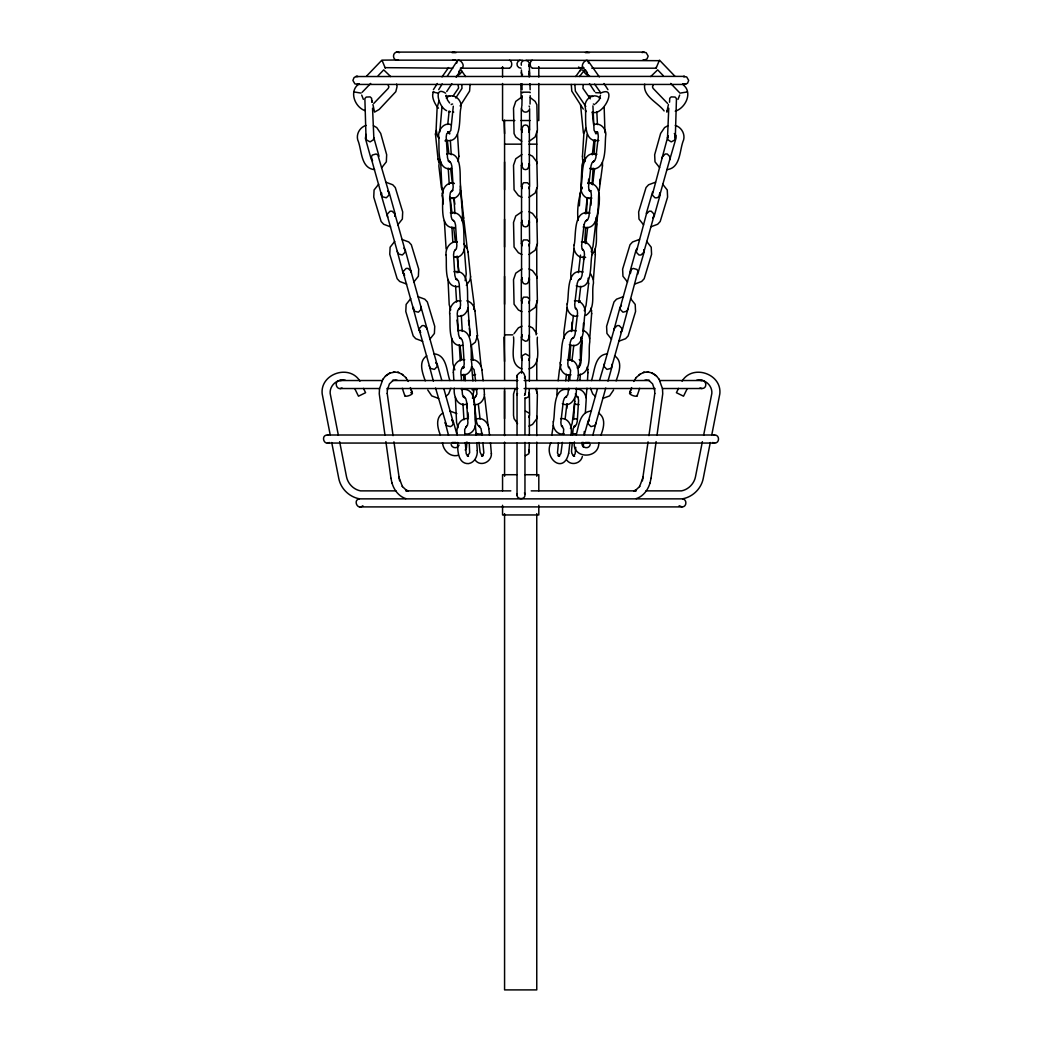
<?xml version="1.0" encoding="UTF-8"?>
<svg xmlns="http://www.w3.org/2000/svg" width="1042" height="1042" viewBox="0 0 1042 1042"><rect width="100%" height="100%" fill="white"/><g stroke="black" fill="none" stroke-linecap="round" stroke-linejoin="round"><path stroke-width="1.5" d="M504.002 337.178L504.536 361.444M504.041 120.872L504.575 133.61M553.354 421.593C552.039 427.78 557.196 435.803 564.087 433.706M560.283 362.707C558.968 368.894 564.126 376.917 571.016 374.807M567.2 303.808C565.884 309.995 571.055 318.031 577.932 315.921M574.129 244.922C572.813 251.109 577.971 259.132 584.862 257.035M574.741 401.613L574.78 398.109M581.058 186.023C579.743 192.21 584.901 200.246 591.791 198.136M581.67 342.714L581.189 337.061M588.6 283.828L588.118 278.175M595.516 224.942L595.555 221.438M602.445 166.043L602.484 162.539M435.452 134.223L436.22 130.524M442.381 193.109C444.022 201.34 437.914 229.631 455.198 227.599M462.908 221.594L463.677 217.895M466.321 285.339L469.838 280.48L470.606 276.794M472.039 344.772L475.295 342.206L477.523 335.68M473.797 404.596C479.607 405.598 484.348 400.063 484.452 394.566M474.918 459.652C479.88 467.493 491.954 462.166 491.381 453.465M597.079 220.969C597.235 210.901 606.197 183.145 587.649 183.079M522.133 95.695L521.886 105.997M530.196 95.695L530.039 104.057M580.537 104.76L583.416 133.168M456.735 63.132C457.269 55.148 467.48 66.323 461.059 68.199M604.243 364.583L604.217 366.615L606.939 369.415L610.716 368.438L611.758 366.68L621.892 330.47L621.918 328.438L619.195 325.625L617.177 325.612L614.376 328.373L604.347 364.192M611.758 366.68L611.784 364.648M630.371 273.199L631.439 269.409L633.197 268.406L636.962 269.461L637.938 271.233L627.779 309.474L626.737 311.219L622.96 312.209L620.237 309.409L620.264 307.364L630.293 271.545M643.826 250.223L643.8 252.255L640.999 255.016L638.98 255.003L636.258 252.19L646.431 213.949L649.218 211.187L651.237 211.213L653.959 214.014L653.933 216.059L643.904 251.877M659.82 195.049L669.954 158.84L669.98 156.808L667.271 154.008L665.239 153.982L662.452 156.743L652.279 194.984L655.001 197.785L657.02 197.811L658.778 196.808L659.846 193.017M520.909 83.829L520.909 89.729M588.47 63.132C588.261 55.252 578.297 66.232 584.236 68.199L532.983 68.199M451.525 168.7C435.465 171.005 439.945 145.815 438.656 137.062L438.656 136.932M443.319 203.906L442.342 195.831M458.884 286.485C442.824 288.777 447.305 263.587 446.015 254.834L446.015 254.717M462.557 345.384C446.497 347.676 450.978 322.486 449.688 313.733L449.701 313.603M458.884 156.3L457.529 134.327M453.856 380.421L453.374 372.502M462.557 215.186L460.629 190.048M469.929 332.971L467.988 307.82M473.602 391.857L473.42 388.653M477.288 450.756L476.806 442.915M600.622 93.09C618.492 84.676 603.526 116.821 592.116 112.106A3.973 2.644 -74.5 0 0 592.859 111.976M529.219 76.991L529.375 72.771M669.55 102.207L669.719 98.274L671.204 96.893L675.099 97.062L676.466 98.56L675.294 138.117L674.695 140.058L671.23 141.881L667.948 139.771L667.505 137.778L668.769 108.264M675.437 134.796L675.294 138.117L674.864 136.124M502.674 67.027L502.57 68.199L502.465 67.027M538.896 67.027L538.792 68.199L538.701 67.027M379.509 388.666L379.262 393.824L384.993 435.23M387.207 393.472L387.39 389.786M438.656 137.062C437.692 130.276 444.074 121.614 451.303 124.779M442.329 195.948C441.977 190.321 445.051 183.991 451.043 182.962M446.015 254.834C445.325 248.387 450.287 240.741 457.373 241.978M449.688 313.733C449.011 307.286 453.96 299.64 461.059 300.864M458.089 161.731L458.884 156.17M453.374 372.619C452.684 366.172 457.646 358.526 464.732 359.75M461.775 220.617L462.57 215.056M468.418 418.65C459.874 417.321 455.588 427.481 457.243 434.631M465.136 280.637L466.243 273.955L464.315 248.934M469.929 332.841L469.773 335.941M472.495 398.422L473.602 391.74M457.738 442.433C457.399 450.001 457.842 464.029 468.574 463.612C474.566 462.596 477.64 456.253 477.288 450.626M440.662 161.692L441.847 186.883L443.332 192.171M444.335 220.578L446.106 248.921M448.021 279.477L449.206 304.668L450.691 309.956M451.694 338.363L452.892 363.554L454.82 369.923M455.38 397.249L456.565 422.44L458.05 427.741M461.645 374.977C467.962 376.357 472.625 369.246 471.765 363.489C469.994 354.879 475.139 327.852 457.659 330.614M566.77 408.477L567.056 403.84M568.398 380.942L568.789 374.781M569.766 360.402L570.729 344.954M571.498 331.304L572.084 322.056M579.352 205.821L580.133 193.226L582.061 187.078M582.465 156.3L583.82 134.327L585.734 128.192M572.084 442.798C572.644 447.669 569.245 453.622 574.585 456.253L573.243 455.81L574.155 455.771M572.579 434.801L573.178 428.353L575.471 425.787L574.168 426.373M583.533 259.732L583.728 256.54M586.412 213.636L587.414 197.641M573.621 419.535L574.637 403.371M584.679 242.864L585.591 228.315M588.352 183.978L588.665 179.12M592.103 184.265L593.106 168.101M575.744 447.331L575.145 453.778L573.816 455.862M579.925 380.447L580.329 374.052M583.012 331.148L583.507 323.15M590.879 205.378L591.374 197.381M594.057 154.476L594.956 140.084M583.312 447.109L583.598 442.433M584.08 434.631L584.275 431.518M585.343 413.179L586.112 400.831C586.972 395.061 582.322 387.95 576.005 389.343M586.985 388.223L586.034 397.64M587.48 380.421L587.962 372.502M591.648 313.603L589.707 338.754M595.321 254.717L593.393 279.855M599.684 183.796L599.971 179.159M524.96 442.42L524.96 494.312C525.78 500.447 515.516 499.769 517.132 493.804M592.924 105.854L594.044 130.081L595.334 132.451L597.313 133.441L595.568 133.676L597.131 132.087M604.972 132.764L604.178 107.547M396.65 84.115L397.041 86.681L395.804 91.683L379.145 109.475L374.547 112.106L372.945 104.591M441.99 106.766L439.815 131.917M447.76 124.467L449.141 110.934M571.277 84.441L571.784 91.11L583.286 109.071M574.832 84.441L575.379 91.11L585.786 106.427M574.416 441.925C571.576 459.04 599.267 459.665 598.824 442.668M582.204 442.29C580.29 447.63 589.095 450.092 590.215 444.543M596.037 422.844L592.82 435.256M614.064 329.467L619.886 307.768L621.423 305.358M628.079 308.419L622.269 330.119L620.719 332.515M662.126 157.837L667.948 136.137M668.417 104.591L666.815 112.106L666.958 110.921M550.866 442.772C543.312 457.946 563.592 475.087 568.672 453.27M551.778 435.061L553.276 425.449M553.328 421.828C555.633 413.518 551.791 385.41 569.258 389.786M557.249 388.497L556.871 394.892M558.16 380.799L559.45 369.741L561.208 364.583M560.257 362.942C562.563 354.619 558.707 326.524 576.174 330.9M567.122 307.677L563.813 332.711L564.295 338.246M567.187 304.043C569.479 295.733 565.637 267.638 583.103 272.014M574.051 248.778L570.729 273.812L571.224 279.36M574.103 245.157C576.408 236.847 572.553 208.739 590.019 213.115M581.97 187.912C578.623 198.032 576.76 209.794 578.154 220.474M581.032 186.271C583.325 177.948 579.482 149.853 596.949 154.229M558.434 442.85L557.47 452.996L559.202 455.992L557.991 455.445L559.762 455.771L558.434 456.201L560.87 453.622L562.38 442.381M565.715 380.864L566.496 374.273M571.511 331.564L573.426 315.374M578.44 272.678L580.511 255.082M584.093 224.603L581.618 245.625L581.957 248.387L583.403 250.145L582.217 249.416M585.37 213.792L587.271 197.589M592.286 154.893L594.005 140.318M563.305 434.436L563.709 429.148L561.977 426.139M565.155 418.741L566.874 404.14M568.737 388.288L567.786 394.736L565.363 397.315L566.692 396.872M569.661 380.395L570.625 370.262L568.893 367.253M571.889 361.444L573.79 345.254M578.818 302.558L580.72 286.355M585.747 243.659L587.649 227.469M592.664 184.773L594.565 168.583M568.645 453.504L569.948 442.459M570.847 434.788C572.905 427.819 569.179 417.425 560.583 418.65M574.767 401.378L572.201 423.221L570.443 428.509M562.341 403.671C571.576 408.308 577.307 395.843 576.317 388.197M577.216 380.577C579.873 372.971 578.388 358.591 567.512 359.75M581.697 342.479C578.193 348.992 583.233 363.033 577.359 367.722M569.271 344.772C586.385 350.893 582.895 321.731 585.057 313.876C586.06 307.533 581.553 299.718 574.429 300.864M588.613 283.593L586.047 305.449L584.288 310.724M576.2 285.886C593.315 292.007 589.824 262.845 591.986 254.977C592.989 248.647 588.47 240.832 581.358 241.978M595.542 224.707L592.976 246.55L591.205 251.838M583.116 227C600.921 232.171 597.743 201.484 598.863 192.848M602.471 165.808L599.15 190.881M589.824 168.7C607.955 172.164 604.308 144.538 605.858 134.223C605.871 128.283 599.932 122.214 593.888 124.636M587.128 134.418L584.575 156.026L585.07 161.575M648.072 441.847L642.393 480.831M648.945 435.621L654.78 393.433M651.016 478.434L656.121 441.639M657.007 435.23L662.738 393.785L662.491 388.666M521.339 65.216C519.697 57.935 532.345 59.589 528.698 66.193M644.724 84.115C642.549 96.385 658.062 102.572 664.119 110.947M591.804 68.199L656.056 68.199L656.46 67.027M504.575 161.979L504.562 189.813M504.562 219.185L504.549 247.019M504.549 276.39L504.549 304.238M504.523 390.815L504.523 418.65M600.452 95.265L599.098 100.019L595.685 103.653M702.373 441.665L695.496 476.715C694.154 483.683 688.475 489.506 681.494 490.873L645.988 490.873M703.624 435.296L711.842 393.381C712.481 385.41 704.548 378.48 696.733 380.213M710.279 442.524L703.194 478.63C701.175 488.724 692.735 496.904 682.64 498.805M711.816 434.683L719.814 393.876C722.002 373.713 692.513 363.788 682.054 381.177M381.463 192.744L381.398 195.583L387.689 217.153M394.97 216.306L395.048 213.454L389.408 193.343L387.871 190.946M450.912 388.223L448.581 393.941L445.833 396.481M643.214 476.91L639.567 486.627M650.039 482.98L651.029 478.265M445.468 140.214C462.791 144.538 458.675 116.756 460.838 108.251C462.882 100.045 453.114 91.839 446.21 97.974M371.786 102.207L371.616 98.274L370.131 96.893L366.237 97.062L364.869 98.56L366.042 138.117L366.641 140.058L370.105 141.881L373.388 139.771L373.831 137.778L372.554 108.264M584.093 224.616L585.096 221.672L586.933 220.083M379.496 388.809L382.883 379.275M439.607 159.309L438.864 166.043L441.417 187.664L443.176 192.939M387.39 389.929L389.421 383.899L393.42 380.135L392.495 380.617M473.628 309.461L474.123 304.043L470.815 278.982M521.56 128.921L523.514 125.509L525.468 124.988L527.408 125.509L529.362 128.921L529.362 165.704L527.408 169.117L525.468 169.638L523.514 169.117L521.56 165.704L521.56 128.921L522.094 130.888M528.841 130.888L529.362 128.921M521.56 165.704L522.094 163.737M529.362 186.414L529.362 222.923L527.408 226.322L525.468 226.856L523.514 226.322L521.56 222.923L521.56 186.127L523.514 182.728L527.408 182.728L528.841 184.16M521.56 222.923L522.094 220.956M529.362 243.633L529.362 280.129L527.408 283.528L525.468 284.062L523.514 283.528L521.56 280.129L521.56 243.333L523.514 239.934L527.408 239.934L528.841 241.366M521.56 280.129L522.094 278.162M529.362 300.838L529.362 337.334L527.408 340.747L525.468 341.268L522.094 339.301L521.56 337.334L521.56 300.552L523.514 297.139L527.408 297.139L528.841 298.585M521.56 337.334L522.094 335.368M529.362 388.679L528.841 396.507L525.468 398.474M529.362 442.694L528.841 453.726L525.468 455.693M679.671 95.082L678.016 99.355M614.376 328.373L613.972 329.845M597.457 388.77L588.222 421.789L588.196 423.82L590.918 426.634L594.695 425.644L595.724 423.886L605.767 388.067M576.226 434.788C578.87 426.204 579.521 411.694 591.439 411.03M591.413 380.577C594.865 371.447 594.318 354.788 607.46 353.824M584.367 434.553L587.831 422.179L589.368 419.783M599.528 380.447L604.529 363.515M646.287 213.454L652.592 191.897M607.968 381.138L611.875 367.214L611.81 364.374M600.947 435.061C603.748 428.041 606.236 418.011 598.564 413.036M616.122 380.89C618.701 373.062 623.39 361.652 614.585 355.817M588.639 420.304L588.222 421.789L589.251 420.03M636.388 249.78L637.313 248.4M653.829 216.436L652.904 217.804M667.505 137.778L668.117 135.838M517.04 434.67L517.04 375.472C527.239 361.913 526.236 391.362 524.96 394.684M524.465 378.012L524.96 376.514M629.668 393.055L631.178 388.718M629.615 393.381L631.621 387.598M637.144 395.843L639.697 388.288M650.078 482.707C648.124 489.909 643.07 496.669 635.672 498.805M438.956 101.126L437.132 107.547L436.129 129.534L437.353 135.877L439.021 138.299M583.455 159.895L581.983 165.196L580.785 190.386M582.348 456.539C580.837 463.56 571.107 466.126 566.796 460.147M669.667 159.947L675.958 138.378L675.893 135.525L674.317 133.532M637.613 274.359L643.917 252.802L643.852 249.95M613.569 390.021L609.583 395.908L602.641 398.474M438.708 89.664L442.173 83.933M678.537 388.366L676.414 392.704L683.526 396.194L687.069 388.966M433.42 89.664L437.353 83.516M528.789 132.321L529.623 129.599L529.623 108.733M659.182 60.683L526.158 60.149M522.133 163.216L521.3 165.834L521.3 185.958L522.133 188.576M528.789 188.576L529.623 185.958L529.375 164.323M522.133 220.422L521.3 223.053L521.3 243.164L522.133 245.782M528.789 245.782L529.623 243.164L529.375 221.529M522.133 277.641L521.3 280.259L521.3 300.37L522.133 303.001M528.789 303.001L529.623 300.37L529.375 278.735M514.071 333.609L518.421 327.839L521.925 326.159M522.133 334.847L521.3 337.465L521.3 357.588L522.133 360.206M528.789 360.206L529.623 357.588L529.375 335.954M515.204 388.666L513.524 394.084L513.524 415.38L514.071 418.65L517.535 423.573M528.789 417.412L529.623 414.794L529.375 393.16M366.068 134.405L365.377 138.378L371.004 158.488L372.541 160.898M459.066 445.142C457.79 448.933 451.863 448.438 451.121 444.543M465.214 450.066L466.451 447.878L466.92 441.925M583.207 84.975L582.947 88.349L590.267 98.821M620.863 332.229L621.892 330.47M633.77 381.45L636.206 377.491M447.383 75.962L456.969 61.335M458.701 71.794L459.965 69.866A4.025 2.123 -35.3 0 1 461.241 72.393A4.025 2.123 -35.3 0 1 456.995 75.571M446.731 91.566L451.863 83.712M456.149 77.186L459.574 71.95M455.771 98.013L461.984 88.349L461.814 84.975M460.121 105.958L469.59 91.11L470.098 84.441M656.056 68.199L659.482 60.149L674.773 76.066M442.029 76.874L448.581 67.561M452.879 96.294L458.584 88.036L458.154 84.975M575.744 76.509L580.186 70.257M591.934 254.756C599.137 246.355 595.008 234.059 597.157 224.16L596.05 217.478M579.547 76.509L584.315 70.257M529.076 110.087L527.591 111.572A3.973 3.881 -10 0 1 523.553 111.572L522.094 110.087A4.181 4.09 -10 0 1 521.703 107.039M653.178 85.34L652.448 86.838L653.113 88.375L667.622 103.471M382.727 379.47L385.683 375.823L389.955 373.036M639.723 486.419L635.49 490.391L636.388 489.922L634.122 490.873M577.398 368.269L579.144 366.888L577.854 367.487M652.774 218.104L654.311 215.707L659.938 195.583L659.873 192.744M637.443 248.152L635.907 250.549L630.267 270.673L630.332 273.512M438.448 108.186C434.879 104.682 430.502 95.304 433.824 91.852M595.542 132.855L596.376 131.969M359.138 83.829C348.653 90.771 354.554 106.909 364.895 110.608M366.602 76.066L381.893 60.149L396.52 60.006M362.147 92.321L370.678 83.438M373.739 103.471L388.249 88.375L388.927 86.838L388.197 85.34M475.191 397.106L476.923 394.097L476.533 388.809M650.703 76.561L657.658 69.866L663.168 75.571M636.037 377.712L640.179 374.117M455.549 249.624L454.025 251.591L453.544 254.795L454.846 275.453L455.693 278.305L457.438 279.686L456.135 279.087M462.948 367.435L463.977 367.722L462.57 367.448L463.911 366.992C458.649 369.428 461.853 375.784 461.411 380.447M466.595 426.295L464.693 429.408L464.797 434.54M467.741 455.849L469.655 452.723L469.252 442.798M381.737 167.645L386.335 161.836L386.673 154.737L380.708 133.441L376.735 127.567L373.466 125.73M378.676 184.187L374.078 189.996L373.739 197.094L381.138 221.516L383.677 224.277L390.633 226.856M397.757 224.851L402.355 219.041L402.694 211.956L395.296 187.534L392.756 184.773L385.814 182.194M394.697 241.405L390.112 247.215L389.76 254.3L397.158 278.722L399.698 281.483L406.654 284.062M413.778 282.056L418.376 276.26L418.715 269.162L411.316 244.74L408.777 241.978L401.834 239.4M410.73 298.611L406.133 304.42L405.794 311.519L413.192 335.941L415.732 338.689L422.674 341.268M429.799 339.275L434.397 333.466L434.735 326.367L427.337 301.946L424.797 299.184L417.855 296.618M426.751 355.817C417.946 361.652 422.635 373.062 425.214 380.89M442.772 413.036C435.1 418.011 437.588 428.041 440.388 435.061M475.842 396.377L474.397 398.135L474.097 401.144L476.533 421.919L477.536 424.862L479.372 426.438M385.488 376.071L389.604 373.14L394.788 372.111M639.072 374.833L643.774 372.372M582.738 67.027L580.316 68.199L578.57 67.027M362.85 505.735C357.393 510.88 352.496 499.079 359.998 498.858L405.664 498.858M378.142 75.675L383.717 69.866L390.672 76.561M585.904 315.387C596.337 308.315 591.101 293.297 593.484 283.046L593.315 279.477L590.736 273.955M578.388 367.435L580.12 365.677L580.954 362.551L582.27 341.542L581.136 337.986M451.186 191.376L452.723 189.787L453.192 187.208L451.876 166.199L451.043 163.073L448.281 161.028M454.859 250.262L456.396 248.686L456.865 245.756L455.562 225.085L454.729 221.959L452.983 220.201M458.545 309.148L460.082 307.572L460.551 304.993L459.235 283.984L458.402 280.845L455.641 278.813M465.904 426.933L467.441 425.357L467.91 422.765L466.595 401.756L465.761 398.63L463 396.585M457.021 272.743L458.206 272.014M446.614 110.673C438.083 106.87 433.342 85.092 445.559 93.155M593.862 161.197L592.025 162.773L591.022 165.717L588.574 186.492L588.886 189.501L590.332 191.259L589.134 190.517L590.879 191.129L589.668 190.582L591.088 192.536L591.387 195.635L588.912 216.645L587.948 219.263L586.138 220.644L587.467 220.201M580.016 278.982L578.18 280.558L577.177 283.502L574.702 304.511L575.028 307.273L576.473 309.044L575.288 308.302M573.087 337.868L571.25 339.445L570.248 342.388L567.773 363.397L568.111 366.172L569.557 367.93L568.372 367.201M566.158 396.755L564.321 398.344L563.318 401.287L560.856 422.297L561.182 425.058L562.628 426.829L561.443 426.087M667.87 125.73L664.601 127.567L660.628 133.441L654.663 154.737L655.001 161.836L659.599 167.645M521.755 97.036L515.764 101.387L513.524 108.121L514.071 133.61L515.764 136.945L521.755 141.295M529.167 141.295L535.158 136.945L537.398 130.211L536.864 104.721L535.158 101.387L530.287 97.609M675.242 111.181C685.493 108.16 693.021 92.543 683.292 84.936M366.068 125.418C360.024 127.137 356.103 133.78 357.719 139.888C362.004 149.592 360.311 168.309 374.599 169.638M578.987 301.464L580.29 300.864M595.672 92.686L600.413 92.842M636.063 490.014L633.77 490.977L634.852 490.873M448.75 169.156L451.264 168.101M475.569 419.574C481.782 415.927 488.659 422.544 488.815 428.874M644.151 60.149L646.991 58.977L648.176 56.125L646.157 52.634L642.94 52.243L644.151 52.1L397.393 52.1C392.222 51.905 392.222 60.345 397.393 60.149L522.928 60.149M355.882 76.535L354.085 77.577L352.899 80.416L354.918 83.907L358.188 84.311L356.924 84.441L684.451 84.441L687.525 83.269L688.697 80.416L686.691 76.939L683.409 76.535L684.672 76.392L355.882 76.535L357.145 76.392M357.966 84.311L358.93 83.907M452.033 52.634L456.057 52.634M585.396 52.634L589.42 52.634M642.133 52.634L643.109 52.243M452.033 442.511L456.057 442.511M585.396 442.511L589.42 442.511M342.037 387.989C336.305 391.297 333.401 380.512 340.031 380.525L382.284 380.525M329.389 442.511C323.619 445.846 320.702 434.996 327.37 435.009L714.63 435.009C719.814 434.801 719.814 443.254 714.63 443.058L327.37 443.058M452.879 190.321L450.339 192.692L449.87 195.896L451.173 216.567L452.007 219.419L453.752 220.8M460.238 308.106L457.698 310.477L457.23 313.681L458.532 334.352L459.366 337.204L461.111 338.572L459.822 337.986M594.383 161.315L593.067 161.757L594.878 160.377L595.842 157.759L598.316 136.736L598.017 133.65L596.597 131.683L597.808 132.243L596.024 131.917M580.537 279.087L579.209 279.53L581.032 278.149L581.996 275.544L584.471 254.522L584.171 251.435L582.752 249.468M573.608 337.986L572.292 338.429L574.103 337.048L575.067 334.43L577.542 313.408L577.242 310.321L575.822 308.354M466.243 404.27C457.282 406.901 453.205 395.348 454.351 388.223M593.328 140.944L595.881 140.214M454.768 197.85L449.519 198.136M451.29 213.115L453.843 212.386M472.99 375.25L475.543 374.521M472.065 389.786L477.301 389.5M482.459 433.407L479.919 434.136L475.92 433.446M573.673 426.608L576.434 424.576L577.268 421.437L578.584 400.428L578.115 397.849L576.578 396.273L577.815 397.015M521.925 154.529L515.764 158.762L513.524 165.248L514.071 189.813L518.421 195.583L521.925 197.264M529.01 197.264L535.158 193.03L537.398 186.544L536.864 161.979L532.514 156.209L529.01 154.529M521.925 211.734L515.764 215.968L513.524 222.454L514.071 247.019L518.421 252.789L521.925 254.482M529.01 254.482L535.158 250.236L537.398 243.75L536.864 219.185L532.514 213.415L529.01 211.734M521.925 268.94L515.764 273.173L513.524 279.673L514.071 304.238L518.421 310.008L521.925 311.688M529.01 311.688L535.158 307.455L537.398 300.956L536.864 276.39L532.514 270.62L529.01 268.94M529.01 368.894C542.283 364.426 536.161 347.273 537.398 337.178M529.01 426.1L532.514 424.42L536.864 418.65L537.398 394.084L535.731 388.666M445.715 96.072L449.714 96.19M445.038 140.944L446.445 140.618M679.866 93.155L687.264 91.943M666.737 169.638C681.025 168.309 679.332 149.592 683.617 139.888C685.232 133.78 681.312 127.137 675.268 125.418M655.522 182.194L648.58 184.773L646.04 187.534L638.642 211.956L638.98 219.041L643.578 224.851M650.703 226.856L657.658 224.277L660.198 221.516L667.596 197.094L667.258 189.996L662.66 184.187M639.501 239.4L632.559 241.978L630.019 244.74L622.621 269.162L622.96 276.26L627.558 282.056M634.682 284.062L641.638 281.483L644.177 278.722L651.576 254.3L651.224 247.215L646.639 241.405M623.481 296.618L616.538 299.184L613.998 301.946L606.6 326.367L606.939 333.466L611.537 339.275M618.661 341.268L625.604 338.689L628.157 335.941L635.555 311.519L635.203 304.42L630.605 298.611M590.736 198.293L586.75 198.136M587.05 212.672L588.456 212.386M578.284 375.25C593.25 372.697 587.766 351.844 589.798 341.932C590.202 337.308 588.118 332.463 583.676 330.614M576.005 433.863L572.019 433.706M446.627 153.942C464.107 151.168 458.949 178.208 460.72 186.805C461.58 192.575 456.93 199.686 450.613 198.293M450.3 212.829C467.78 210.067 462.635 237.094 464.406 245.704C465.266 251.461 460.603 258.585 454.286 257.192M453.986 271.715C471.466 268.953 466.308 295.993 468.079 304.59C468.939 310.36 464.289 317.471 457.972 316.078M461.345 389.5C478.825 386.738 473.667 413.765 475.439 422.375C476.298 428.132 471.648 435.256 465.331 433.863M598.863 140.501C581.293 143.158 586.907 116.066 585.278 107.469C583.624 99.12 594.135 91.735 600.452 98.508M590.019 190.777L590.944 190.621M397.562 52.1L396.351 52.243M454.13 52.1L452.996 52.243M454.13 443.058L455.08 442.915M587.31 443.058L588.443 442.915M397.393 60.149L398.435 60.006M455.08 60.006L452.996 60.006M586.359 52.243L587.401 52.1M685.714 84.311L682.666 83.907M700.927 380.656C706.541 379.014 707.818 388.666 701.969 388.523L662.79 388.523M713.588 435.139L714.63 435.009M359.998 506.907L682.002 506.907C687.173 507.115 687.173 498.662 682.002 498.858L636.336 498.858M458.441 455.25C450.326 457.62 443.137 450.47 442.511 442.668M656.512 376.071C653.021 372.723 648.163 371.239 643.435 372.476L644.516 372.372M644.894 380.213L647.225 379.991M393.329 372.111L394.423 372.007M647.212 372.111L648.319 372.007M583.963 241.978L586.62 241.861M579.091 404.596L575.093 404.27M572.918 418.65L576.916 418.975M385.006 67.665L452.775 68.199M460.33 68.199L508.783 68.199M357.966 76.535L356.924 76.392M514.826 120.52L502.557 120.52L502.557 83.49M520.961 120.52L530.026 120.52M538.115 120.52L538.805 120.52L538.805 83.49M504.575 144.161L520.961 144.161M528.971 144.161L536.76 144.161M504.575 334.847L512.872 334.847M536.148 334.847L536.76 300.904M393.042 380.525L517.861 380.525M524.139 380.525L648.958 380.525M659.716 380.525L701.969 380.525M340.031 388.523L379.21 388.523M386.895 388.523L517.861 388.523M524.139 388.523L655.105 388.523M516.793 474.709L502.557 474.709L502.557 490.808M525.116 474.709L538.805 474.709L538.805 490.808M396.012 490.873L360.506 490.873C353.525 489.506 347.846 483.683 346.504 476.715L339.627 441.665M405.69 490.873L510.801 490.873M531.199 490.873L636.31 490.873M407.162 498.858L634.838 498.858M448.763 131.917L446.666 133.806L446.184 137.01L447.487 157.681L448.334 160.52L450.079 161.901L448.776 161.315M450.378 182.962L453.687 183.079M471.153 359.646C477.015 359.021 481.508 364.479 481.886 369.975M463.482 367.487L462.218 368.047L463.755 366.458L464.224 363.879L462.922 342.87L462.088 339.744L460.343 337.986M481.547 455.771L483.332 455.445L482.12 455.992L483.853 452.996L482.889 442.85M468.092 455.81L467.181 455.771L468.47 456.357L466.191 453.778L465.292 442.537M345.267 380.213C337.452 378.48 329.519 385.41 330.158 393.381L338.376 435.296M647.577 372.007L648.671 372.111M397.484 372.372L398.565 372.476L393.681 372.007M407.148 490.873L408.23 490.977L405.937 490.014M394.775 379.991L397.106 380.213M437.992 93.09L432.756 92.048M353.668 91.878L360.988 93.09M642.94 60.006L643.982 60.149M397.393 52.1L399.399 52.634M701.969 388.523L699.963 387.989M340.031 380.525L341.073 380.656M714.63 443.058L712.611 442.511M327.37 435.009L328.412 435.139M682.002 506.907L679.15 505.735M588.743 95.747L592.716 96.489M583.064 257.035L585.643 257.465M455.146 256.775L456.448 257.035M433.876 353.824C447.018 354.788 446.471 371.447 449.923 380.577M438.695 398.474L431.753 395.908L427.767 390.021M449.897 411.03L456.852 413.609M529.01 326.159L532.514 327.839L536.864 333.609M521.925 368.894C508.548 364.361 514.839 347.051 513.524 336.879M525.468 411.03L528.841 412.997M359.36 498.805C349.265 496.904 340.825 488.724 338.806 478.63L331.721 442.524M590.306 182.962L591.648 183.418M453.023 183.079L454.351 183.522M586.138 227.599L587.48 228.042M466.881 300.864C471.635 301.88 474.488 306.491 474.97 311.089M579.248 359.646L580.602 360.089M479.906 426.373L478.591 425.931L481.013 428.509L481.964 434.957M580.954 338.064L581.944 338.468M578.271 397.354L576.395 396.142L575.353 393.837M590.046 168.101L592.559 169.156M407.878 490.873L405.612 489.922L406.51 490.391L402.277 486.419M406.328 498.805C398.93 496.669 393.876 489.909 391.922 482.707M463.495 396.872L464.797 397.471L462.505 394.892L461.906 388.445M398.226 372.372L402.928 374.833M471.661 367.045L474.084 369.623L475.595 380.864M401.821 374.117L405.963 377.712M652.045 373.036L656.317 375.823L659.273 379.47M649.505 380.617L648.58 380.135L652.579 383.899L654.61 389.929M594.721 153.942L595.946 154.685M471.466 366.953L472.456 367.552M595.516 396.481L592.755 393.941L590.423 388.223M528.841 355.791L525.468 353.824L522.094 355.791L521.56 373.179M670.696 83.438L679.228 92.321M463.69 243.62L467.272 248.778L468.04 252.203M481.899 455.719L480.088 452.215L478.942 442.381M403.892 248.152L405.429 250.549L411.251 272.249M404.583 275.309L403.046 272.913L397.236 251.213M420.616 332.515L419.079 330.119L413.257 308.419M435.934 362.577L437.484 364.974L441.808 380.447M451.967 419.783L453.504 422.179L456.969 434.553M448.425 131.813L449.753 133.91M449.623 103.002L447.5 100.019L446.237 95.265M359.946 381.177C349.487 363.788 319.998 373.713 322.186 393.876L330.184 434.683M586.255 111.572L585.37 110.087M461.189 70.257L465.618 76.509M587.948 60.683L599.332 76.874M604.008 83.516L607.942 89.664M585.409 69.866L587.454 72.771M586.359 72.393L589.121 76.313M594.63 84.141L600.14 91.97M589.498 83.712L594.643 91.566M405.794 377.491L408.23 381.45M372.411 160.598L371.356 156.808L372.333 155.037L376.097 153.982L377.855 154.984L389.031 192.952L389.057 194.984L386.335 197.785L382.557 196.808L381.515 195.049L371.486 159.218M387.989 191.194L388.927 192.575M394.905 213.949L392.118 211.187L390.099 211.213L387.377 214.014L387.403 216.059L397.536 252.255L398.578 254.014L402.355 255.003L405.077 252.19L405.051 250.158L394.905 213.949L394.944 215.981M410.926 271.154L408.138 268.406L406.12 268.419L403.397 271.233L403.423 273.264L413.557 309.474L414.599 311.219L418.376 312.209L421.098 309.409L421.072 307.364L410.926 271.154L411.356 272.639M403.423 273.264L404.452 275.023M426.959 328.373L424.159 325.612L422.14 325.625L419.418 328.438L419.444 330.47L429.591 366.68L430.62 368.438L434.397 369.415L437.119 366.615L437.093 364.583L427.064 328.751M420.473 332.229L419.444 330.47L419.861 331.955M436.064 362.824L436.989 364.192M452.085 420.03L453.14 423.82L452.163 425.592L450.418 426.634L446.64 425.644L435.569 388.067M447.669 131.787L449.141 133.558L447.943 132.868L449.727 132.959L448.425 133.272L450.834 130.419L453.296 106.206M402.433 486.627L398.786 476.91M363.358 99.355L361.691 95.082M382.193 60.683L385.319 68.199M522.133 132.321L521.3 129.599L521.3 108.733M476.728 335.798L478.486 341.086L481.065 366.211M363.463 388.366L365.586 392.704L358.474 396.194L354.931 388.966M659.117 379.275L662.504 388.809M420.786 306.309L427.272 329.467M410.822 388.718L412.332 393.055M410.379 387.598L412.385 393.381M402.303 388.288L404.856 395.843M524.465 492.84L524.96 494.312M453.114 421.789L443.866 388.77M582.608 159.27L583.572 162.852M594.526 249.285L595.177 251.734M590.853 308.171L591.491 310.633M587.167 367.058L587.818 369.519M373.817 137.687L379.027 156.248M433.368 381.138L429.278 365.625M448.516 435.256L445.299 422.844M445.195 422.414L445.611 423.886M528.841 163.737L529.362 165.704M521.56 186.127L522.094 188.094M528.841 220.956L529.362 222.923M521.56 243.333L522.094 245.3M528.841 278.162L529.362 280.129M521.56 300.552L522.094 302.519M528.841 335.368L529.362 337.334M528.841 392.587L529.362 394.54M528.841 449.792L529.362 451.759M463.885 220.096L467.22 248.426M484.66 396.768L487.995 425.097M460.343 189.891L461.111 193.304M438.018 158.814L438.786 162.226M399.607 480.831L393.928 441.847M390.971 478.265L391.961 482.98M471.674 366.719L472.938 380.942M475.347 425.605L476.324 435.217M387.22 393.433L393.055 435.621M385.879 441.639L390.984 478.434M461.085 193.07L463.677 218.221M468.014 251.956L470.593 277.107M474.931 310.855L477.523 336.006M481.86 369.741L483.162 380.799M484.074 388.497L484.452 394.892M488.789 428.64L489.545 435.061M490.456 442.772L491.381 453.791M447.305 140.318L448.842 153.291M450.665 168.947L452.384 183.496M454.038 197.589L454.82 204.193M468.47 320.22L469.03 325.078M469.421 328.308L469.994 335.211M471.44 345.618L473.159 360.167M478.369 404.517L480.075 419.066M450.105 197.225L452.007 213.415M453.674 227.469L455.38 242.018M457.034 256.111L458.91 272.105M438.044 159.048L435.452 133.897M456.969 320.05L458.246 330.861M460.004 345.801L461.645 359.698M463.351 374.312L464.094 380.577M466.751 403.15L467.298 407.787M467.845 412.424L468.392 417.047M592.364 112.432L593.575 124.467M460.251 186.023L460.29 189.527M517.04 375.472L517.132 377.035M450.352 140.357L451.251 154.737M453.934 197.641L454.924 213.636M457.607 256.54L458.61 272.522M461.293 315.426L462.283 331.421M464.966 374.312L465.37 380.708M448.229 168.101L449.245 184.265M451.915 226.987L452.814 241.536M455.588 285.886L456.604 302.05M459.275 344.772L460.277 360.936M462.948 403.671L463.964 419.822M595.164 251.526L595.334 254.834M591.478 310.425L591.648 313.733M582.452 156.17L582.621 159.478M587.805 369.311L587.962 372.619M654.61 389.786L654.793 393.472M596.832 111.637L597.431 124.597M365.976 136.58L366.042 138.117M529.271 64.174L529.675 76.053M529.935 83.66L530.144 89.742M521.417 69.983L521.625 76.053M521.886 83.66L522.094 89.742M520.935 90.967L521.208 98.716M413.531 307.429L413.557 309.474M381.489 193.017L381.515 195.049M538.805 67.391L538.805 77.056M538.805 505.305L538.805 514.956L502.557 514.956L502.557 505.305M536.76 131.357L536.76 163.555M536.76 187.794L536.76 221.725M536.76 244.349L536.76 278.292M536.76 359.23L536.76 380.356M536.76 388.484L536.76 393.355M536.76 416.123L536.76 435.621M536.76 442.121L536.76 476.259M536.76 513.641L536.76 989.9L504.575 989.9L504.575 513.641M529.362 358.044L529.362 381.151M529.362 415.263L529.362 435.165M524.96 397.718L524.96 434.436M517.04 442.655L517.04 495.354M504.575 120.156L504.575 380.356M504.575 388.484L504.575 435.621M504.575 442.121L504.575 476.259M502.557 67.391L502.557 77.056M532.267 68.069A4.025 2.748 -90 0 1 531.029 67.027M530.599 66.18A4.025 2.748 -90 0 1 530.599 62.168M531.029 61.335A4.025 2.748 -90 0 1 532.267 60.28M589.498 75.675A4.025 1.98 37.3 0 1 584.992 73.148A4.025 1.98 37.3 0 1 584.77 69.957M593.315 104.044A3.973 2.657 -74.5 0 1 594.617 104.591M521 68.199A4.025 4.025 0 0 1 519.958 60.28M522.615 92.842A4.181 0.664 -0.3 0 1 522.758 92.178L529.74 92.178A4.181 0.664 -0.3 0 1 530.026 92.686M529.102 106.063A4.181 4.09 -10 0 1 529.492 107.039M528.789 71.312A4.025 2.905 2.1 0 1 528.88 74.216M522.576 74.816A4.025 2.905 2.1 0 1 521.43 72.015M509.551 60.28A4.025 2.944 90 0 1 510.867 61.335M511.335 62.168A4.025 2.944 90 0 1 511.335 66.18M510.867 67.027A4.025 2.944 90 0 1 509.551 68.069M453.713 112.106A3.973 2.852 73.4 0 1 452.931 111.976M451.199 104.591A3.973 2.852 73.4 0 1 452.606 104.044M450.535 111.572A3.973 2.644 74.5 0 1 448.516 111.976M579.795 71.312A4.025 2.123 35.3 0 1 584.901 71.312M524.868 393.993A3.999 1.758 0 0 1 524.465 395.335M517.132 394.905A3.999 1.758 0 0 1 517.535 393.576M410.743 392.704A3.999 1.237 -19.1 0 1 411.981 393.993A3.999 1.237 -19.1 0 1 407.331 396.077A3.999 1.237 -19.1 0 1 404.869 395.335M637.131 395.335A3.999 1.237 19.1 0 1 634.669 396.077A3.999 1.237 19.1 0 1 630.019 393.993A3.999 1.237 19.1 0 1 631.257 392.704M372.241 100.605L372.281 101.751L372.241 100.605"/></g></svg>
